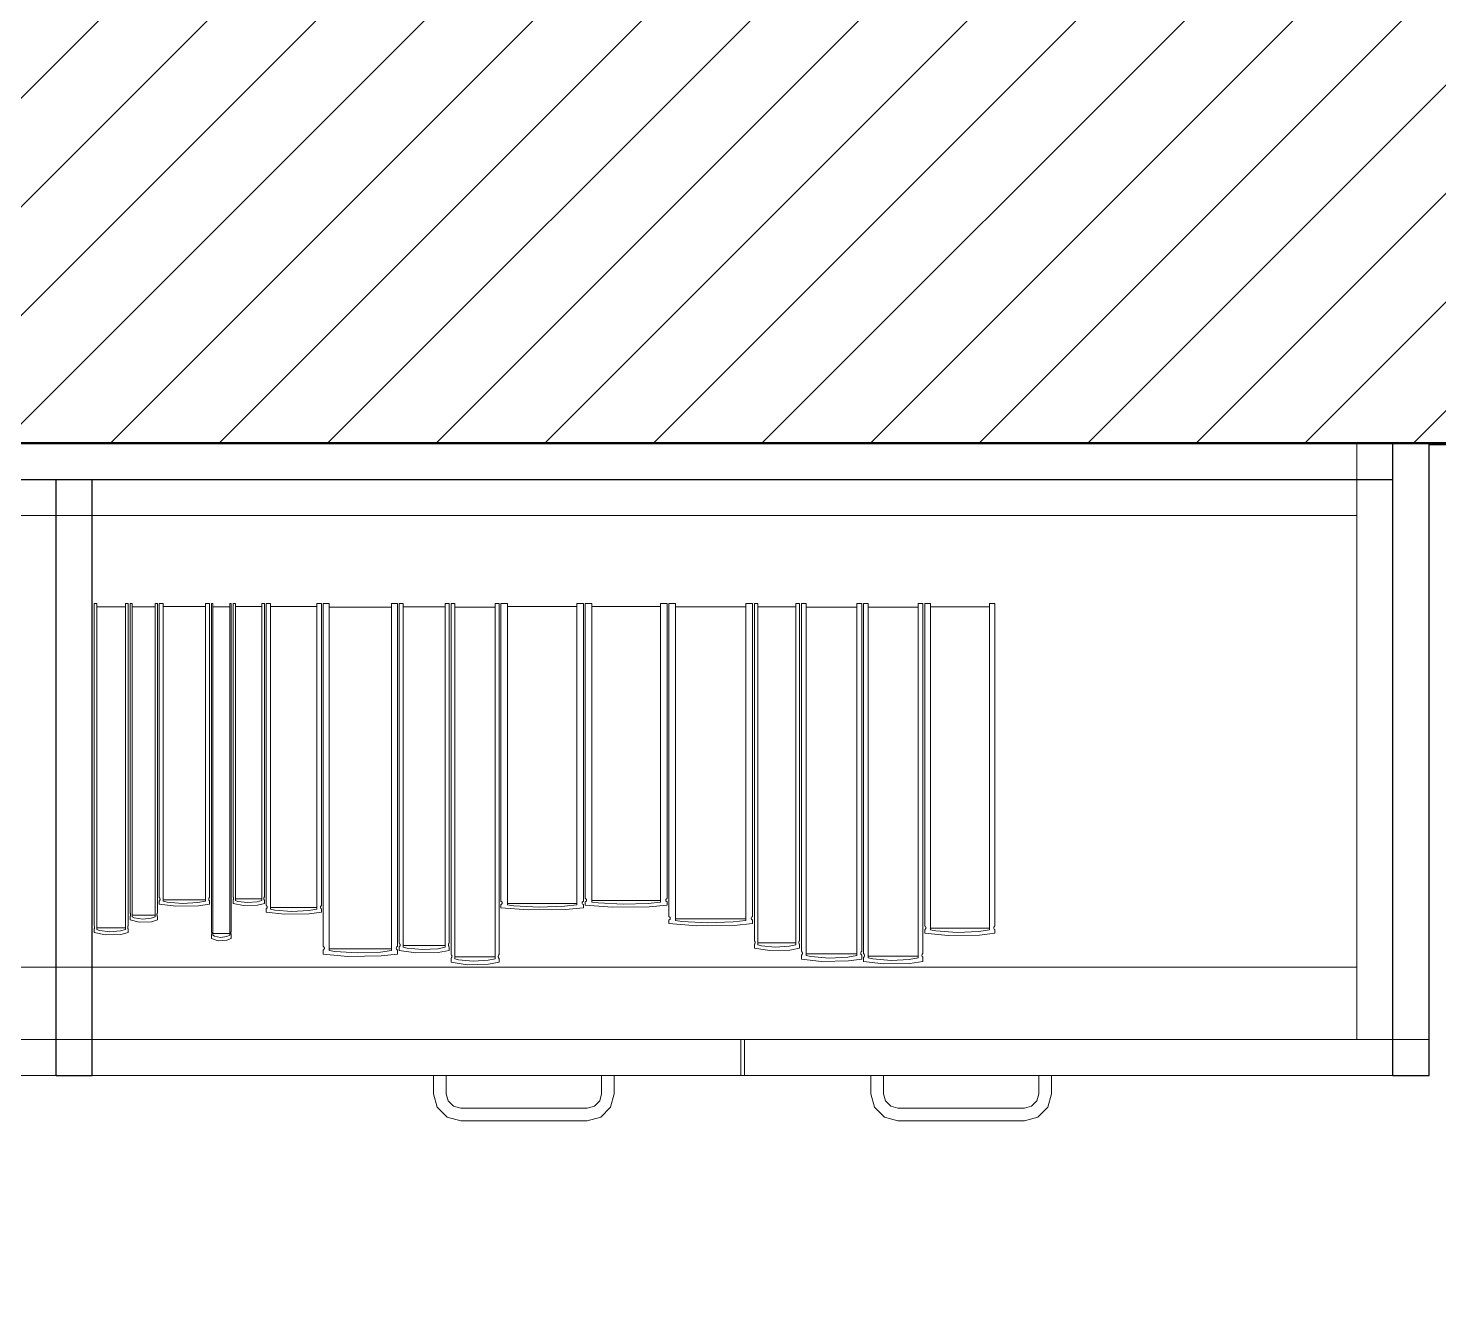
# Model space of a CAD drawing. Header units: inches. Extents: x -19 to 5698, y -728 to 92.
# Drawn here: x 415.544 to 416.325, y 10.968 to 11.68 of the extents above; entities that cross this region are included whole.
import ezdxf

# ---------------------------------------------------------------- set-up
doc = ezdxf.new("R2010")
doc.units = ezdxf.units.IN
doc.header["$MEASUREMENT"] = 0
doc.set_wipeout_variables(frame=1)
doc.linetypes.add('Wipeout_Contour', pattern=[1, 0, -1])
for name, color, linetype in [('02 _ ARQ _ ZON _ Espacio.3D', 7, 'Continuous'), ('Estructura - 04 MURO', 7, 'Continuous'), ('Interior - Mobiliario', 7, 'Continuous')]:
    doc.layers.add(name, color=color, linetype=linetype)

msp = doc.modelspace()

# ---------------------------------------------------------------- linework, layer by layer
at = {"layer": '02 _ ARQ _ ZON _ Espacio.3D', "color": 254, "linetype": 'Continuous', "lineweight": 0, "flags": 128}
msp.add_lwpolyline([(407.12004, 16.5), (407.12004, 8.1), (407.57006, 8.1), (407.57006, 7.7), (407.77006, 7.7), (407.77006, 7.33105), (413.67006, 7.33105), (413.67006, 7.7), (414.07006, 7.7), (414.07006, 8.1), (414.57006, 8.1), (414.57006, 7.35), (420.67006, 7.35), (420.67006, 7.7), (421.07006, 7.7), (421.07006, 8.1), (421.42006, 8.1), (421.41994, 11.45), (413.47005, 11.44992), (413.47005, 16.9), (413.47005, 17.35), (407.57006, 17.34932), (407.57006, 16.5)], close=True, dxfattribs=at)
at = {"layer": 'Interior - Mobiliario', "color": 175, "linetype": 'Continuous', "lineweight": 13}
for p, q in [((414.83921, 11.43), (416.29921, 11.43)), ((416.29921, 11.43), (416.29921, 11.12)), ((416.27921, 11.41), (416.27921, 11.16)), ((415.59764, 11.18098), (415.59764, 11.36134)), ((415.59764, 11.36134), (415.59916, 11.36134)), ((415.59916, 11.36134), (415.59916, 11.18316)), ((415.60016, 11.19002), (415.60016, 11.36134)), ((415.60016, 11.36134), (415.60137, 11.36134)), ((415.60137, 11.36134), (415.60137, 11.18793)), ((415.60137, 11.35959), (415.61407, 11.35959)), ((415.61407, 11.18793), (415.61407, 11.36134)), ((415.61407, 11.36134), (415.61528, 11.36134)), ((415.61528, 11.36134), (415.61528, 11.19002)), ((415.61628, 11.19852), (415.61628, 11.36134)), ((415.61628, 11.36134), (415.61851, 11.36134)), ((415.61851, 11.36134), (415.61851, 11.19653)), ((415.61851, 11.35968), (415.64193, 11.35968)), ((415.64193, 11.19653), (415.64193, 11.36134)), ((415.64193, 11.36134), (415.64416, 11.36134)), ((415.64416, 11.36134), (415.64416, 11.19852)), ((415.64516, 11.18001), (415.64516, 11.36134)), ((415.64516, 11.36134), (415.64604, 11.36134)), ((415.64604, 11.36134), (415.64604, 11.1778)), ((415.64604, 11.35949), (415.6553, 11.35949)), ((415.6553, 11.1778), (415.6553, 11.36134)), ((415.6553, 11.36134), (415.65618, 11.36134)), ((415.65618, 11.36134), (415.65618, 11.18001)), ((415.65718, 11.19897), (415.65718, 11.36134)), ((415.65718, 11.36134), (415.65857, 11.36134)), ((415.65857, 11.36134), (415.65857, 11.19699)), ((415.65857, 11.35968), (415.67315, 11.35968)), ((415.67315, 11.19699), (415.67315, 11.36134)), ((415.67315, 11.36134), (415.67454, 11.36134)), ((415.67454, 11.36134), (415.67454, 11.19897)), ((415.67554, 11.1942), (415.67554, 11.36134)), ((415.67554, 11.36134), (415.67798, 11.36134)), ((415.67798, 11.36134), (415.67798, 11.19216)), ((415.67798, 11.35963), (415.70361, 11.35963)), ((415.70361, 11.19216), (415.70361, 11.36134)), ((415.70361, 11.36134), (415.70605, 11.36134)), ((415.70605, 11.36134), (415.70605, 11.1942)), ((415.70705, 11.1716), (415.70705, 11.36134)), ((415.70705, 11.36134), (415.71034, 11.36134)), ((415.71034, 11.36134), (415.71034, 11.16928)), ((415.71034, 11.3594), (415.74489, 11.3594)), ((415.74489, 11.16928), (415.74489, 11.36134)), ((415.74489, 11.36134), (415.74818, 11.36134)), ((415.74818, 11.36134), (415.74818, 11.1716)), ((415.74918, 11.1734), (415.74918, 11.36134)), ((415.74918, 11.36134), (415.75139, 11.36134)), ((415.75139, 11.36134), (415.75139, 11.17111)), ((415.75139, 11.35942), (415.77464, 11.35942)), ((415.77464, 11.17111), (415.77464, 11.36134)), ((415.77464, 11.36134), (415.77685, 11.36134)), ((415.77685, 11.36134), (415.77685, 11.1734)), ((415.77785, 11.16713), (415.77785, 11.36134)), ((415.77785, 11.36134), (415.77998, 11.36134)), ((415.77998, 11.36134), (415.77998, 11.16475)), ((415.77998, 11.35936), (415.80229, 11.35936)), ((415.80229, 11.16475), (415.80229, 11.36134)), ((415.80229, 11.36134), (415.80442, 11.36134)), ((415.80442, 11.36134), (415.80442, 11.16713)), ((415.80542, 11.19655), (415.80542, 11.36134)), ((415.80542, 11.36134), (415.80908, 11.36134)), ((415.80908, 11.36134), (415.80908, 11.19454)), ((415.80908, 11.35966), (415.84749, 11.35966)), ((415.84749, 11.19454), (415.84749, 11.36134)), ((415.84749, 11.36134), (415.85115, 11.36134)), ((415.85115, 11.36134), (415.85115, 11.19655)), ((415.85215, 11.19808), (415.85215, 11.36134)), ((415.85215, 11.36134), (415.85577, 11.36134)), ((415.85577, 11.36134), (415.85577, 11.19609)), ((415.85577, 11.35967), (415.89381, 11.35967)), ((415.89381, 11.19609), (415.89381, 11.36134)), ((415.89381, 11.36134), (415.89743, 11.36134)), ((415.89743, 11.36134), (415.89743, 11.19808)), ((415.89843, 11.18804), (415.89843, 11.36134)), ((415.89843, 11.36134), (415.90214, 11.36134)), ((415.90214, 11.36134), (415.90214, 11.18592)), ((415.90214, 11.35957), (415.94104, 11.35957)), ((415.94104, 11.18592), (415.94104, 11.36134)), ((415.94104, 11.36134), (415.94474, 11.36134)), ((415.94474, 11.36134), (415.94474, 11.18804)), ((415.94574, 11.17477), (415.94574, 11.36134)), ((415.94574, 11.36134), (415.94774, 11.36134)), ((415.94774, 11.36134), (415.94774, 11.17249)), ((415.94774, 11.35944), (415.96879, 11.35944)), ((415.96879, 11.17249), (415.96879, 11.36134)), ((415.96879, 11.36134), (415.9708, 11.36134)), ((415.9708, 11.36134), (415.9708, 11.17477)), ((415.9718, 11.16886), (415.9718, 11.36134)), ((415.9718, 11.36134), (415.97447, 11.36134)), ((415.97447, 11.36134), (415.97447, 11.16651)), ((415.97447, 11.35938), (416.00252, 11.35938)), ((416.00252, 11.16651), (416.00252, 11.36134)), ((416.00252, 11.36134), (416.00519, 11.36134)), ((416.00519, 11.36134), (416.00519, 11.16886)), ((416.00619, 11.16758), (416.00619, 11.36134)), ((416.00619, 11.36134), (416.00882, 11.36134)), ((416.00882, 11.36134), (416.00882, 11.16521)), ((416.00882, 11.35936), (416.03643, 11.35936)), ((416.03643, 11.16521), (416.03643, 11.36134)), ((416.03643, 11.36134), (416.03906, 11.36134)), ((416.03906, 11.36134), (416.03906, 11.16758)), ((416.04006, 11.18282), (416.04006, 11.36134)), ((416.04006, 11.36134), (416.04317, 11.36134)), ((416.04317, 11.36134), (416.04317, 11.18064)), ((416.04317, 11.35952), (416.07583, 11.35952)), ((416.07583, 11.18064), (416.07583, 11.36134)), ((416.07583, 11.36134), (416.07894, 11.36134)), ((416.07894, 11.36134), (416.07894, 11.18282)), ((415.61639, 11.19842), (415.61628, 11.19852)), ((415.61656, 11.19821), (415.61639, 11.19842)), ((415.61668, 11.19799), (415.61656, 11.19821)), ((415.61674, 11.19774), (415.61668, 11.19799)), ((415.6167, 11.19726), (415.61675, 11.1975)), ((415.61675, 11.1975), (415.61674, 11.19774)), ((415.64375, 11.19793), (415.6437, 11.19769)), ((415.6437, 11.19769), (415.6437, 11.19744)), ((415.6437, 11.19744), (415.64377, 11.1972)), ((415.64385, 11.19816), (415.64375, 11.19793)), ((415.64401, 11.19838), (415.64385, 11.19816)), ((415.64416, 11.19852), (415.64401, 11.19838)), ((415.65724, 11.19888), (415.65718, 11.19897)), ((415.65735, 11.19867), (415.65724, 11.19888)), ((415.65727, 11.19727), (415.65737, 11.19748)), ((415.65742, 11.19844), (415.65735, 11.19867)), ((415.65737, 11.19748), (415.65743, 11.19771)), ((415.65746, 11.1982), (415.65742, 11.19844)), ((415.65743, 11.19771), (415.65747, 11.19795)), ((415.65747, 11.19795), (415.65746, 11.1982)), ((415.67315, 11.19782), (415.65857, 11.19782)), ((415.67428, 11.19839), (415.67425, 11.19814)), ((415.67425, 11.19814), (415.67425, 11.1979)), ((415.67425, 11.1979), (415.67429, 11.19766)), ((415.67434, 11.19862), (415.67428, 11.19839)), ((415.67429, 11.19766), (415.67436, 11.19743)), ((415.67444, 11.19883), (415.67434, 11.19862)), ((415.67454, 11.19897), (415.67444, 11.19883)), ((415.85232, 11.19799), (415.85215, 11.19808)), ((415.8526, 11.19778), (415.85232, 11.19799)), ((415.85279, 11.19755), (415.8526, 11.19778)), ((415.85289, 11.19731), (415.85279, 11.19755)), ((415.89676, 11.1975), (415.89667, 11.19726)), ((415.89693, 11.19773), (415.89676, 11.1975)), ((415.89719, 11.19795), (415.89693, 11.19773)), ((415.89743, 11.19808), (415.89719, 11.19795)), ((415.60021, 11.18993), (415.60016, 11.19002)), ((415.60031, 11.18971), (415.60021, 11.18993)), ((415.60037, 11.18946), (415.60031, 11.18971)), ((415.61512, 11.18965), (415.61506, 11.18941)), ((415.6152, 11.18988), (415.61512, 11.18965)), ((415.61528, 11.19002), (415.6152, 11.18988)), ((415.61628, 11.19667), (415.61643, 11.19681)), ((415.61628, 11.19486), (415.61628, 11.19667)), ((415.62558, 11.19374), (415.61628, 11.19486)), ((415.61643, 11.19681), (415.61659, 11.19702)), ((415.61659, 11.19702), (415.6167, 11.19726)), ((415.64193, 11.19736), (415.61851, 11.19736)), ((415.61851, 11.19653), (415.62063, 11.19603)), ((415.62063, 11.19603), (415.62918, 11.19534)), ((415.63805, 11.19395), (415.62558, 11.19374)), ((415.62918, 11.19534), (415.63776, 11.19576)), ((415.63776, 11.19576), (415.64193, 11.19653)), ((415.64416, 11.19486), (415.63805, 11.19395)), ((415.64377, 11.1972), (415.64389, 11.19698)), ((415.64389, 11.19698), (415.64405, 11.19676)), ((415.64405, 11.19676), (415.64416, 11.19667)), ((415.64416, 11.19667), (415.64416, 11.19486)), ((415.65718, 11.19713), (415.65727, 11.19727)), ((415.65718, 11.19533), (415.65718, 11.19713)), ((415.66297, 11.19421), (415.65718, 11.19533)), ((415.65857, 11.19699), (415.65988, 11.19649)), ((415.65988, 11.19649), (415.6652, 11.1958)), ((415.67073, 11.19442), (415.66297, 11.19421)), ((415.6652, 11.1958), (415.67055, 11.19622)), ((415.67055, 11.19622), (415.67315, 11.19699)), ((415.67454, 11.19533), (415.67073, 11.19442)), ((415.67436, 11.19743), (415.67447, 11.19722)), ((415.67447, 11.19722), (415.67454, 11.19713)), ((415.67454, 11.19713), (415.67454, 11.19533)), ((415.67566, 11.19411), (415.67554, 11.1942)), ((415.67554, 11.19231), (415.6757, 11.19245)), ((415.67554, 11.19045), (415.67554, 11.19231)), ((415.68571, 11.1893), (415.67554, 11.19045)), ((415.67584, 11.19389), (415.67566, 11.19411)), ((415.6757, 11.19245), (415.67588, 11.19267)), ((415.67597, 11.19366), (415.67584, 11.19389)), ((415.67588, 11.19267), (415.67599, 11.19291)), ((415.67604, 11.19341), (415.67597, 11.19366)), ((415.67599, 11.19291), (415.67605, 11.19316)), ((415.67605, 11.19316), (415.67604, 11.19341)), ((415.70361, 11.19302), (415.67798, 11.19302)), ((415.67798, 11.19216), (415.68029, 11.19165)), ((415.68029, 11.19165), (415.68965, 11.19094)), ((415.68965, 11.19094), (415.69904, 11.19138)), ((415.69904, 11.19138), (415.70361, 11.19216)), ((415.70605, 11.19045), (415.69935, 11.18952)), ((415.70559, 11.1936), (415.70554, 11.19335)), ((415.70554, 11.19335), (415.70554, 11.1931)), ((415.70554, 11.1931), (415.70561, 11.19286)), ((415.70571, 11.19384), (415.70559, 11.1936)), ((415.70561, 11.19286), (415.70574, 11.19262)), ((415.70588, 11.19406), (415.70571, 11.19384)), ((415.70574, 11.19262), (415.70593, 11.1924)), ((415.70605, 11.1942), (415.70588, 11.19406)), ((415.70593, 11.1924), (415.70605, 11.19231)), ((415.70605, 11.19231), (415.70605, 11.19045)), ((415.8056, 11.19646), (415.80542, 11.19655)), ((415.80542, 11.19468), (415.80567, 11.19482)), ((415.80542, 11.19285), (415.80542, 11.19468)), ((415.82067, 11.19172), (415.80542, 11.19285)), ((415.80588, 11.19624), (415.8056, 11.19646)), ((415.80567, 11.19482), (415.80593, 11.19504)), ((415.80607, 11.19601), (415.80588, 11.19624)), ((415.80593, 11.19504), (415.8061, 11.19528)), ((415.80617, 11.19577), (415.80607, 11.19601)), ((415.8061, 11.19528), (415.80618, 11.19552)), ((415.80618, 11.19552), (415.80617, 11.19577)), ((415.84749, 11.19538), (415.80908, 11.19538)), ((415.80908, 11.19454), (415.81255, 11.19404)), ((415.81255, 11.19404), (415.82657, 11.19333)), ((415.84112, 11.19193), (415.82067, 11.19172)), ((415.82657, 11.19333), (415.84064, 11.19376)), ((415.84064, 11.19376), (415.84749, 11.19454)), ((415.85115, 11.19285), (415.84112, 11.19193)), ((415.85047, 11.19596), (415.85038, 11.19571)), ((415.85038, 11.19571), (415.85039, 11.19547)), ((415.85039, 11.19547), (415.8505, 11.19522)), ((415.85064, 11.19619), (415.85047, 11.19596)), ((415.8505, 11.19522), (415.85069, 11.19499)), ((415.8509, 11.19641), (415.85064, 11.19619)), ((415.85069, 11.19499), (415.85097, 11.19478)), ((415.85115, 11.19655), (415.8509, 11.19641)), ((415.85097, 11.19478), (415.85115, 11.19468)), ((415.85115, 11.19468), (415.85115, 11.19285)), ((415.85215, 11.19624), (415.85239, 11.19637)), ((415.85215, 11.19442), (415.85215, 11.19624)), ((415.86725, 11.1933), (415.85215, 11.19442)), ((415.85239, 11.19637), (415.85265, 11.19659)), ((415.85265, 11.19659), (415.85282, 11.19682)), ((415.85282, 11.19682), (415.8529, 11.19706)), ((415.8529, 11.19706), (415.85289, 11.19731)), ((415.89381, 11.19693), (415.85577, 11.19693)), ((415.85577, 11.19609), (415.8592, 11.1956)), ((415.8592, 11.1956), (415.87309, 11.1949)), ((415.8875, 11.19351), (415.86725, 11.1933)), ((415.87309, 11.1949), (415.88703, 11.19532)), ((415.88703, 11.19532), (415.89381, 11.19609)), ((415.89743, 11.19442), (415.8875, 11.19351)), ((415.89667, 11.19726), (415.89669, 11.19701)), ((415.89669, 11.19701), (415.89679, 11.19677)), ((415.89679, 11.19677), (415.89698, 11.19654)), ((415.89698, 11.19654), (415.89726, 11.19633)), ((415.89726, 11.19633), (415.89743, 11.19624)), ((415.89743, 11.19624), (415.89743, 11.19442)), ((415.59887, 11.18252), (415.59884, 11.18226)), ((415.59884, 11.18226), (415.59884, 11.18199)), ((415.59884, 11.18199), (415.59889, 11.18172)), ((415.59895, 11.18277), (415.59887, 11.18252)), ((415.59905, 11.18301), (415.59895, 11.18277)), ((415.59916, 11.18316), (415.59905, 11.18301)), ((415.60016, 11.18808), (415.60024, 11.18823)), ((415.60016, 11.18618), (415.60016, 11.18808)), ((415.6052, 11.185), (415.60016, 11.18618)), ((415.60024, 11.18823), (415.60032, 11.18845)), ((415.60032, 11.18845), (415.60038, 11.1887)), ((415.60041, 11.18921), (415.60037, 11.18946)), ((415.60038, 11.1887), (415.60041, 11.18895)), ((415.60041, 11.18895), (415.60041, 11.18921)), ((415.61407, 11.18881), (415.60137, 11.18881)), ((415.60137, 11.18793), (415.60251, 11.18741)), ((415.60251, 11.18741), (415.60715, 11.18668)), ((415.61197, 11.18522), (415.6052, 11.185)), ((415.60715, 11.18668), (415.61181, 11.18713)), ((415.61181, 11.18713), (415.61407, 11.18793)), ((415.61528, 11.18618), (415.61197, 11.18522)), ((415.61506, 11.18941), (415.61503, 11.18915)), ((415.61503, 11.18915), (415.61503, 11.1889)), ((415.61503, 11.1889), (415.61507, 11.18864)), ((415.61507, 11.18864), (415.61513, 11.1884)), ((415.61513, 11.1884), (415.61522, 11.18818)), ((415.61522, 11.18818), (415.61528, 11.18808)), ((415.61528, 11.18808), (415.61528, 11.18618)), ((415.69935, 11.18952), (415.68571, 11.1893)), ((415.89861, 11.18794), (415.89843, 11.18804)), ((415.89843, 11.18608), (415.89868, 11.18622)), ((415.89843, 11.18415), (415.89843, 11.18608)), ((415.91387, 11.18296), (415.89843, 11.18415)), ((415.89889, 11.18772), (415.89861, 11.18794)), ((415.89868, 11.18622), (415.89894, 11.18645)), ((415.89909, 11.18747), (415.89889, 11.18772)), ((415.89894, 11.18645), (415.89912, 11.1867)), ((415.89919, 11.18722), (415.89909, 11.18747)), ((415.89912, 11.1867), (415.89921, 11.18696)), ((415.89921, 11.18696), (415.89919, 11.18722)), ((415.94104, 11.18681), (415.90214, 11.18681)), ((415.90214, 11.18592), (415.90565, 11.1854)), ((415.90565, 11.1854), (415.91985, 11.18466)), ((415.93458, 11.18318), (415.91387, 11.18296)), ((415.91985, 11.18466), (415.9341, 11.18511)), ((415.9341, 11.18511), (415.94104, 11.18592)), ((415.94474, 11.18415), (415.93458, 11.18318)), ((415.94405, 11.18742), (415.94397, 11.18716)), ((415.94397, 11.18716), (415.94398, 11.1869)), ((415.94398, 11.1869), (415.94408, 11.18664)), ((415.94423, 11.18766), (415.94405, 11.18742)), ((415.94408, 11.18664), (415.94428, 11.1864)), ((415.94449, 11.18789), (415.94423, 11.18766)), ((415.94428, 11.1864), (415.94456, 11.18617)), ((415.94474, 11.18804), (415.94449, 11.18789)), ((415.94456, 11.18617), (415.94474, 11.18608)), ((415.94474, 11.18608), (415.94474, 11.18415)), ((416.04021, 11.18272), (416.04006, 11.18282)), ((416.04045, 11.18249), (416.04021, 11.18272)), ((416.04062, 11.18224), (416.04045, 11.18249)), ((416.0407, 11.18197), (416.04062, 11.18224)), ((416.04071, 11.1817), (416.0407, 11.18197)), ((416.07836, 11.18218), (416.07829, 11.18191)), ((416.07829, 11.18191), (416.0783, 11.18164)), ((416.07851, 11.18243), (416.07836, 11.18218)), ((416.07873, 11.18267), (416.07851, 11.18243)), ((416.07894, 11.18282), (416.07873, 11.18267)), ((415.58316, 11.18044), (415.58897, 11.17968)), ((415.595, 11.17816), (415.58653, 11.17794)), ((415.58897, 11.17968), (415.5948, 11.18015)), ((415.5948, 11.18015), (415.59764, 11.18098)), ((415.59916, 11.17916), (415.595, 11.17816)), ((415.59889, 11.18172), (415.59897, 11.18147)), ((415.59897, 11.18147), (415.59908, 11.18124)), ((415.59908, 11.18124), (415.59916, 11.18114)), ((415.59916, 11.18114), (415.59916, 11.17916)), ((415.64521, 11.17991), (415.64516, 11.18001)), ((415.64516, 11.17796), (415.64522, 11.17811)), ((415.64516, 11.17594), (415.64516, 11.17796)), ((415.64884, 11.1747), (415.64516, 11.17594)), ((415.64527, 11.17967), (415.64521, 11.17991)), ((415.64522, 11.17811), (415.64529, 11.17835)), ((415.64532, 11.17942), (415.64527, 11.17967)), ((415.64529, 11.17835), (415.64533, 11.17861)), ((415.64534, 11.17915), (415.64532, 11.17942)), ((415.64533, 11.17861), (415.64535, 11.17888)), ((415.64535, 11.17888), (415.64534, 11.17915)), ((415.6553, 11.17872), (415.64604, 11.17872)), ((415.64604, 11.1778), (415.64688, 11.17725)), ((415.64688, 11.17725), (415.65026, 11.17647)), ((415.65376, 11.17493), (415.64884, 11.1747)), ((415.65026, 11.17647), (415.65365, 11.17694)), ((415.65365, 11.17694), (415.6553, 11.1778)), ((415.65618, 11.17594), (415.65376, 11.17493)), ((415.65601, 11.17936), (415.65599, 11.17909)), ((415.65599, 11.17909), (415.65599, 11.17882)), ((415.65599, 11.17882), (415.65602, 11.17855)), ((415.65605, 11.17962), (415.65601, 11.17936)), ((415.65602, 11.17855), (415.65607, 11.17829)), ((415.65612, 11.17986), (415.65605, 11.17962)), ((415.65607, 11.17829), (415.65613, 11.17806)), ((415.65618, 11.18001), (415.65612, 11.17986)), ((415.65613, 11.17806), (415.65618, 11.17796)), ((415.65618, 11.17796), (415.65618, 11.17594)), ((415.94584, 11.17467), (415.94574, 11.17477)), ((415.94599, 11.17443), (415.94584, 11.17467)), ((415.9461, 11.17416), (415.94599, 11.17443)), ((415.94615, 11.17389), (415.9461, 11.17416)), ((415.97043, 11.1741), (415.97038, 11.17383)), ((415.97052, 11.17437), (415.97043, 11.1741)), ((415.97066, 11.17461), (415.97052, 11.17437)), ((415.9708, 11.17477), (415.97066, 11.17461)), ((416.04006, 11.1808), (416.04027, 11.18095)), ((416.04006, 11.17881), (416.04006, 11.1808)), ((416.05303, 11.17759), (416.04006, 11.17881)), ((416.04027, 11.18095), (416.04049, 11.18118)), ((416.04049, 11.18118), (416.04064, 11.18144)), ((416.04064, 11.18144), (416.04071, 11.1817)), ((416.07583, 11.18155), (416.04317, 11.18155)), ((416.04317, 11.18064), (416.04612, 11.1801)), ((416.04612, 11.1801), (416.05804, 11.17933)), ((416.07041, 11.17781), (416.05303, 11.17759)), ((416.05804, 11.17933), (416.07, 11.1798)), ((416.07, 11.1798), (416.07583, 11.18064)), ((416.07894, 11.17881), (416.07041, 11.17781)), ((416.0783, 11.18164), (416.07838, 11.18138)), ((416.07838, 11.18138), (416.07855, 11.18113)), ((416.07855, 11.18113), (416.07879, 11.1809)), ((416.07879, 11.1809), (416.07894, 11.1808)), ((416.07894, 11.1808), (416.07894, 11.17881)), ((415.70721, 11.17149), (415.70705, 11.1716)), ((415.70705, 11.16945), (415.70727, 11.16961)), ((415.70705, 11.16734), (415.70705, 11.16945)), ((415.72076, 11.16604), (415.70705, 11.16734)), ((415.70746, 11.17125), (415.70721, 11.17149)), ((415.70727, 11.16961), (415.7075, 11.16986)), ((415.70763, 11.17098), (415.70746, 11.17125)), ((415.7075, 11.16986), (415.70766, 11.17013)), ((415.70772, 11.1707), (415.70763, 11.17098)), ((415.70766, 11.17013), (415.70773, 11.17042)), ((415.70773, 11.17042), (415.70772, 11.1707)), ((415.74489, 11.17025), (415.71034, 11.17025)), ((415.71034, 11.16928), (415.71346, 11.16871)), ((415.71346, 11.16871), (415.72607, 11.1679)), ((415.73916, 11.16628), (415.72076, 11.16604)), ((415.72607, 11.1679), (415.73873, 11.16839)), ((415.73873, 11.16839), (415.74489, 11.16928)), ((415.74818, 11.16734), (415.73916, 11.16628)), ((415.74757, 11.17092), (415.74749, 11.17064)), ((415.74749, 11.17064), (415.7475, 11.17035)), ((415.7475, 11.17035), (415.7476, 11.17007)), ((415.74772, 11.17119), (415.74757, 11.17092)), ((415.7476, 11.17007), (415.74777, 11.16981)), ((415.74796, 11.17144), (415.74772, 11.17119)), ((415.74777, 11.16981), (415.74802, 11.16956)), ((415.74818, 11.1716), (415.74796, 11.17144)), ((415.74802, 11.16956), (415.74818, 11.16945)), ((415.74818, 11.16945), (415.74818, 11.16734)), ((415.74929, 11.1733), (415.74918, 11.1734)), ((415.74918, 11.17127), (415.74933, 11.17143)), ((415.74918, 11.16919), (415.74918, 11.17127)), ((415.75841, 11.1679), (415.74918, 11.16919)), ((415.74946, 11.17305), (415.74929, 11.1733)), ((415.74933, 11.17143), (415.74949, 11.17168)), ((415.74957, 11.17279), (415.74946, 11.17305)), ((415.74949, 11.17168), (415.74959, 11.17195)), ((415.74964, 11.17251), (415.74957, 11.17279)), ((415.74959, 11.17195), (415.74964, 11.17223)), ((415.74964, 11.17223), (415.74964, 11.17251)), ((415.77464, 11.17207), (415.75139, 11.17207)), ((415.75139, 11.17111), (415.75349, 11.17054)), ((415.75349, 11.17054), (415.76198, 11.16974)), ((415.77078, 11.16813), (415.75841, 11.1679)), ((415.76198, 11.16974), (415.77049, 11.17022)), ((415.77049, 11.17022), (415.77464, 11.17111)), ((415.77685, 11.16919), (415.77078, 11.16813)), ((415.77644, 11.17273), (415.77639, 11.17245)), ((415.77639, 11.17245), (415.77639, 11.17217)), ((415.77639, 11.17217), (415.77646, 11.17189)), ((415.77654, 11.173), (415.77644, 11.17273)), ((415.77646, 11.17189), (415.77657, 11.17162)), ((415.7767, 11.17325), (415.77654, 11.173)), ((415.77657, 11.17162), (415.77674, 11.17138)), ((415.77685, 11.1734), (415.7767, 11.17325)), ((415.77674, 11.17138), (415.77685, 11.17127)), ((415.77685, 11.17127), (415.77685, 11.16919)), ((415.77795, 11.16702), (415.77785, 11.16713)), ((415.77811, 11.16677), (415.77795, 11.16702)), ((415.77823, 11.16649), (415.77811, 11.16677)), ((415.77829, 11.16621), (415.77823, 11.16649)), ((415.80402, 11.16643), (415.80398, 11.16614)), ((415.80413, 11.16671), (415.80402, 11.16643)), ((415.80428, 11.16696), (415.80413, 11.16671)), ((415.80442, 11.16713), (415.80428, 11.16696)), ((415.94574, 11.17266), (415.94587, 11.17282)), ((415.94574, 11.17059), (415.94574, 11.17266)), ((415.9541, 11.1693), (415.94574, 11.17059)), ((415.94587, 11.17282), (415.94602, 11.17306)), ((415.94602, 11.17306), (415.94611, 11.17333)), ((415.94611, 11.17333), (415.94616, 11.17361)), ((415.94616, 11.17361), (415.94615, 11.17389)), ((415.96879, 11.17345), (415.94774, 11.17345)), ((415.94774, 11.17249), (415.94965, 11.17193)), ((415.94965, 11.17193), (415.95733, 11.17113)), ((415.9653, 11.16954), (415.9541, 11.1693)), ((415.95733, 11.17113), (415.96504, 11.17162)), ((415.96504, 11.17162), (415.96879, 11.17249)), ((415.9708, 11.17059), (415.9653, 11.16954)), ((415.97038, 11.17383), (415.97039, 11.17354)), ((415.97039, 11.17354), (415.97044, 11.17327)), ((415.97044, 11.17327), (415.97055, 11.17301)), ((415.97055, 11.17301), (415.9707, 11.17276)), ((415.9707, 11.17276), (415.9708, 11.17266)), ((415.9708, 11.17266), (415.9708, 11.17059)), ((415.97193, 11.16875), (415.9718, 11.16886)), ((415.9718, 11.16668), (415.97198, 11.16684)), ((415.9718, 11.16454), (415.9718, 11.16668)), ((415.97213, 11.1685), (415.97193, 11.16875)), ((415.97198, 11.16684), (415.97217, 11.1671)), ((415.97227, 11.16823), (415.97213, 11.1685)), ((415.97217, 11.1671), (415.9723, 11.16737)), ((415.97235, 11.16795), (415.97227, 11.16823)), ((415.9723, 11.16737), (415.97236, 11.16766)), ((415.97236, 11.16766), (415.97235, 11.16795)), ((416.00252, 11.16749), (415.97447, 11.16749)), ((415.97447, 11.16651), (415.977, 11.16593)), ((415.99752, 11.16561), (416.00252, 11.16651)), ((416.0047, 11.16817), (416.00464, 11.16788)), ((416.00464, 11.16788), (416.00464, 11.16759)), ((416.00464, 11.16759), (416.00472, 11.16731)), ((416.00482, 11.16845), (416.0047, 11.16817)), ((416.00472, 11.16731), (416.00486, 11.16704)), ((416.00502, 11.1687), (416.00482, 11.16845)), ((416.00486, 11.16704), (416.00507, 11.16679)), ((416.00519, 11.16886), (416.00502, 11.1687)), ((416.00507, 11.16679), (416.00519, 11.16668)), ((416.00519, 11.16668), (416.00519, 11.16454)), ((416.00632, 11.16747), (416.00619, 11.16758)), ((416.00652, 11.16722), (416.00632, 11.16747)), ((416.00666, 11.16695), (416.00652, 11.16722)), ((416.00674, 11.16666), (416.00666, 11.16695)), ((416.00668, 11.16608), (416.00674, 11.16637)), ((416.00674, 11.16637), (416.00674, 11.16666)), ((416.03857, 11.16689), (416.03851, 11.1666)), ((416.03851, 11.1666), (416.03852, 11.1663)), ((416.03852, 11.1663), (416.0386, 11.16602)), ((416.0387, 11.16716), (416.03857, 11.16689)), ((416.03889, 11.16742), (416.0387, 11.16716)), ((416.03906, 11.16758), (416.03889, 11.16742)), ((415.77785, 11.16493), (415.77799, 11.16509)), ((415.77785, 11.16277), (415.77785, 11.16493)), ((415.78671, 11.16143), (415.77785, 11.16277)), ((415.77799, 11.16509), (415.77814, 11.16535)), ((415.77814, 11.16535), (415.77825, 11.16562)), ((415.77825, 11.16562), (415.77829, 11.16591)), ((415.77829, 11.16591), (415.77829, 11.16621)), ((415.80229, 11.16575), (415.77998, 11.16575)), ((415.77998, 11.16475), (415.78199, 11.16417)), ((415.78199, 11.16417), (415.79014, 11.16334)), ((415.79859, 11.16168), (415.78671, 11.16143)), ((415.79014, 11.16334), (415.79832, 11.16384)), ((415.79832, 11.16384), (415.80229, 11.16475)), ((415.80442, 11.16277), (415.79859, 11.16168)), ((415.80398, 11.16614), (415.80398, 11.16585)), ((415.80398, 11.16585), (415.80404, 11.16556)), ((415.80404, 11.16556), (415.80416, 11.16529)), ((415.80416, 11.16529), (415.80432, 11.16504)), ((415.80432, 11.16504), (415.80442, 11.16493)), ((415.80442, 11.16493), (415.80442, 11.16277)), ((415.98294, 11.16322), (415.9718, 11.16454)), ((415.977, 11.16593), (415.98724, 11.1651)), ((415.99787, 11.16347), (415.98294, 11.16322)), ((415.98724, 11.1651), (415.99752, 11.16561)), ((416.00519, 11.16454), (415.99787, 11.16347)), ((416.00619, 11.16539), (416.00637, 11.16555)), ((416.00619, 11.16323), (416.00619, 11.16539)), ((416.01716, 11.1619), (416.00619, 11.16323)), ((416.00637, 11.16555), (416.00656, 11.1658)), ((416.00656, 11.1658), (416.00668, 11.16608)), ((416.03643, 11.1662), (416.00882, 11.1662)), ((416.00882, 11.16521), (416.01132, 11.16463)), ((416.01132, 11.16463), (416.02139, 11.1638)), ((416.03186, 11.16215), (416.01716, 11.1619)), ((416.02139, 11.1638), (416.03151, 11.1643)), ((416.03151, 11.1643), (416.03643, 11.16521)), ((416.03906, 11.16323), (416.03186, 11.16215)), ((416.0386, 11.16602), (416.03874, 11.16575)), ((416.03874, 11.16575), (416.03894, 11.1655)), ((416.03894, 11.1655), (416.03906, 11.16539)), ((416.03906, 11.16539), (416.03906, 11.16323)), ((416.27921, 11.16), (416.27921, 11.12)), ((416.29921, 11.12), (414.83921, 11.12)), ((415.93821, 11.1), (415.93821, 11.12)), ((415.94021, 11.1), (415.94021, 11.12)), ((415.76821, 11.09), (415.76821, 11.1)), ((415.76821, 11.1), (415.77521, 11.1)), ((415.77521, 11.1), (415.77521, 11.09)), ((415.86121, 11.1), (415.86821, 11.1)), ((415.86121, 11.09), (415.86121, 11.1)), ((415.86821, 11.1), (415.86821, 11.09)), ((416.01021, 11.1), (416.01021, 11.09)), ((416.01721, 11.1), (416.01021, 11.1)), ((416.01721, 11.09), (416.01721, 11.1)), ((416.10321, 11.1), (416.10321, 11.09)), ((416.11021, 11.1), (416.10321, 11.1)), ((416.11021, 11.09), (416.11021, 11.1)), ((415.77022, 11.0825), (415.76821, 11.09)), ((415.77521, 11.09), (415.77628, 11.086)), ((415.86014, 11.086), (415.86121, 11.09)), ((415.86821, 11.09), (415.8662, 11.0825)), ((416.01021, 11.09), (416.01222, 11.0825)), ((416.01828, 11.086), (416.01721, 11.09)), ((416.10321, 11.09), (416.10214, 11.086)), ((416.1082, 11.0825), (416.11021, 11.09)), ((415.77571, 11.07701), (415.77022, 11.0825)), ((415.77628, 11.086), (415.77921, 11.08307)), ((415.77921, 11.08307), (415.78321, 11.082)), ((415.78321, 11.082), (415.85321, 11.082)), ((415.85321, 11.082), (415.85721, 11.08307)), ((415.85721, 11.08307), (415.86014, 11.086)), ((415.8662, 11.0825), (415.86071, 11.07701)), ((416.01222, 11.0825), (416.01771, 11.07701)), ((416.02121, 11.08307), (416.01828, 11.086)), ((416.02521, 11.082), (416.02121, 11.08307)), ((416.09521, 11.082), (416.02521, 11.082)), ((416.09921, 11.08307), (416.09521, 11.082)), ((416.10214, 11.086), (416.09921, 11.08307)), ((416.10271, 11.07701), (416.1082, 11.0825)), ((415.78321, 11.075), (415.77571, 11.07701)), ((415.85321, 11.075), (415.78321, 11.075)), ((415.86071, 11.07701), (415.85321, 11.075)), ((416.01771, 11.07701), (416.02521, 11.075)), ((416.02521, 11.075), (416.09521, 11.075)), ((416.09521, 11.075), (416.10271, 11.07701))]:
    msp.add_line(p, q, dxfattribs=at)

# ---------------------------------------------------------------- next in the draw order: wipeouts: each hides what was drawn before it
at = {"color": 254, "linetype": 'Wipeout_Contour', "lineweight": 0, "ltscale": 13054.906544}
msp.add_wipeout([(421.32006, 11.7), (413.62005, 11.69992), (413.62005, 11.44992), (421.32006, 11.45)], dxfattribs=at).dxf.layer = 'Estructura - 04 MURO'
at = {"color": 254, "linetype": 'Wipeout_Contour', "lineweight": 0, "ltscale": 13047.298901}
msp.add_wipeout([(415.57921, 11.1), (415.57921, 11.43), (415.55921, 11.43), (415.55921, 11.1)], dxfattribs=at).dxf.layer = 'Interior - Mobiliario'

# ---------------------------------------------------------------- next in the draw order: hatches: boundary and pattern name
at = {"layer": 'Estructura - 04 MURO', "linetype": 'Continuous', "lineweight": 5}
h = msp.add_hatch(dxfattribs=at)
h.set_pattern_fill('LADRILLO_COMÚN_0002', color=250, style=0, pattern_type=2)
h.set_pattern_definition([(45, (370.000076, 2e-08), (-0.030052038, 0.030052038), [])])
h.paths.add_polyline_path([(421.32006, 11.7), (413.62005, 11.69992), (413.62005, 11.44992), (421.32006, 11.45)])

# ---------------------------------------------------------------- next in the draw order: linework, layer by layer
at = {"layer": 'Estructura - 04 MURO', "color": 7, "linetype": 'Continuous', "lineweight": 80, "flags": 128}
msp.add_lwpolyline([(413.47005, 11.44992), (421.32006, 11.45)], dxfattribs=at)
at = {"layer": 'Interior - Mobiliario', "color": 175, "linetype": 'Continuous', "lineweight": 30}
for p, q in [((415.55921, 11.1), (415.55921, 11.43)), ((415.55921, 11.43), (415.57921, 11.43)), ((415.57921, 11.1), (415.57921, 11.43)), ((415.55921, 11.1), (415.57921, 11.1))]:
    msp.add_line(p, q, dxfattribs=at)
at = {"layer": 'Interior - Mobiliario', "color": 175, "linetype": 'Continuous', "lineweight": 13}
for p, q in [((415.55921, 11.43), (415.57921, 11.43)), ((415.55921, 11.1), (415.55921, 11.43)), ((415.57921, 11.43), (415.57921, 11.1)), ((416.27921, 11.41), (414.85921, 11.41)), ((415.58021, 11.18316), (415.58021, 11.36134)), ((415.58021, 11.36134), (415.58173, 11.36134)), ((415.58173, 11.36134), (415.58173, 11.18098)), ((415.58173, 11.35952), (415.59764, 11.35952)), ((415.58028, 11.18306), (415.58021, 11.18316)), ((415.5804, 11.18283), (415.58028, 11.18306)), ((415.58048, 11.18258), (415.5804, 11.18283)), ((415.58052, 11.18231), (415.58048, 11.18258)), ((415.58049, 11.18178), (415.58053, 11.18205)), ((415.58053, 11.18205), (415.58052, 11.18231)), ((415.59764, 11.18189), (415.58173, 11.18189)), ((415.58021, 11.18114), (415.58031, 11.18129)), ((415.58021, 11.17916), (415.58021, 11.18114)), ((415.58653, 11.17794), (415.58021, 11.17916)), ((415.58031, 11.18129), (415.58042, 11.18153)), ((415.58042, 11.18153), (415.58049, 11.18178)), ((415.58173, 11.18098), (415.58316, 11.18044)), ((414.85921, 11.16), (416.27921, 11.16)), ((416.27921, 11.12), (414.85921, 11.12)), ((415.55921, 11.12), (415.20021, 11.12)), ((415.55921, 11.1), (415.55921, 11.12)), ((415.57921, 11.12), (415.93821, 11.12)), ((415.57921, 11.1), (415.57921, 11.12)), ((415.55921, 11.1), (415.20021, 11.1)), ((415.57921, 11.1), (415.55921, 11.1)), ((415.57921, 11.1), (415.55921, 11.1)), ((415.57921, 11.1), (415.93821, 11.1))]:
    msp.add_line(p, q, dxfattribs=at)

# ---------------------------------------------------------------- next in the draw order: wipeouts: each hides what was drawn before it
at = {"color": 254, "linetype": 'Wipeout_Contour', "lineweight": 0, "ltscale": 13047.301319}
msp.add_wipeout([(416.29921, 11.43), (416.29921, 11.45), (414.83921, 11.45), (414.83921, 11.43)], dxfattribs=at).dxf.layer = 'Interior - Mobiliario'

# ---------------------------------------------------------------- next in the draw order: linework, layer by layer
at = {"layer": 'Interior - Mobiliario', "color": 175, "linetype": 'Continuous', "lineweight": 30}
for p, q in [((414.83921, 11.45), (416.29921, 11.45)), ((416.29921, 11.43), (416.29921, 11.45)), ((414.83921, 11.43), (416.29921, 11.43))]:
    msp.add_line(p, q, dxfattribs=at)
at = {"layer": 'Interior - Mobiliario', "color": 175, "linetype": 'Continuous', "lineweight": 13}
for p, q in [((414.83921, 11.45), (416.29921, 11.45)), ((414.85921, 11.45), (416.27921, 11.45)), ((416.27921, 11.45), (416.27921, 11.41)), ((416.29921, 11.45), (416.29921, 11.43)), ((416.29921, 11.43), (414.83921, 11.43)), ((415.55921, 11.43), (415.57921, 11.43)), ((415.55921, 11.1), (415.55921, 11.43)), ((415.57921, 11.43), (415.57921, 11.1))]:
    msp.add_line(p, q, dxfattribs=at)

# ---------------------------------------------------------------- next in the draw order: wipeouts: each hides what was drawn before it
at = {"color": 254, "linetype": 'Wipeout_Contour', "lineweight": 0, "ltscale": 13050.259023}
msp.add_wipeout([(416.31921, 11.1), (416.31921, 11.45), (416.29921, 11.45), (416.29921, 11.1)], dxfattribs=at).dxf.layer = 'Interior - Mobiliario'

# ---------------------------------------------------------------- next in the draw order: linework, layer by layer
at = {"layer": 'Interior - Mobiliario', "color": 175, "linetype": 'Continuous', "lineweight": 13}
for p, q in [((416.31921, 11.45), (414.81921, 11.45)), ((414.83921, 11.45), (416.29921, 11.45)), ((416.27921, 11.45), (416.31921, 11.45)), ((416.29921, 11.45), (416.31921, 11.45)), ((416.29921, 11.1), (416.29921, 11.45)), ((416.29921, 11.45), (416.29921, 11.1)), ((416.31921, 11.45), (416.31921, 11.1)), ((416.31921, 11.45), (416.31921, 11.12)), ((416.31921, 11.1), (416.31921, 11.45)), ((414.83921, 11.43), (416.29921, 11.43)), ((414.83921, 11.43), (416.29921, 11.43)), ((414.83921, 11.43), (416.29921, 11.43)), ((416.29921, 11.43), (416.29921, 11.1)), ((416.29921, 11.43), (416.29921, 11.12)), ((416.29921, 11.43), (416.29921, 11.12)), ((416.29921, 11.12), (414.83921, 11.12)), ((416.29921, 11.12), (414.83921, 11.12)), ((416.29921, 11.12), (415.94021, 11.12)), ((416.31921, 11.12), (416.27921, 11.12)), ((416.29921, 11.1), (416.29921, 11.12)), ((414.81921, 11.1), (416.31921, 11.1)), ((416.29921, 11.1), (414.83921, 11.1)), ((416.29921, 11.1), (414.83921, 11.1)), ((416.29921, 11.1), (415.94021, 11.1)), ((416.31921, 11.1), (416.29921, 11.1))]:
    msp.add_line(p, q, dxfattribs=at)
at = {"layer": 'Interior - Mobiliario', "color": 175, "linetype": 'Continuous', "lineweight": 30}
for p, q in [((416.29921, 11.1), (416.29921, 11.45)), ((416.29921, 11.45), (416.31921, 11.45)), ((416.31921, 11.1), (416.31921, 11.45)), ((416.29921, 11.1), (416.31921, 11.1))]:
    msp.add_line(p, q, dxfattribs=at)

doc.saveas('drawing.dxf')
